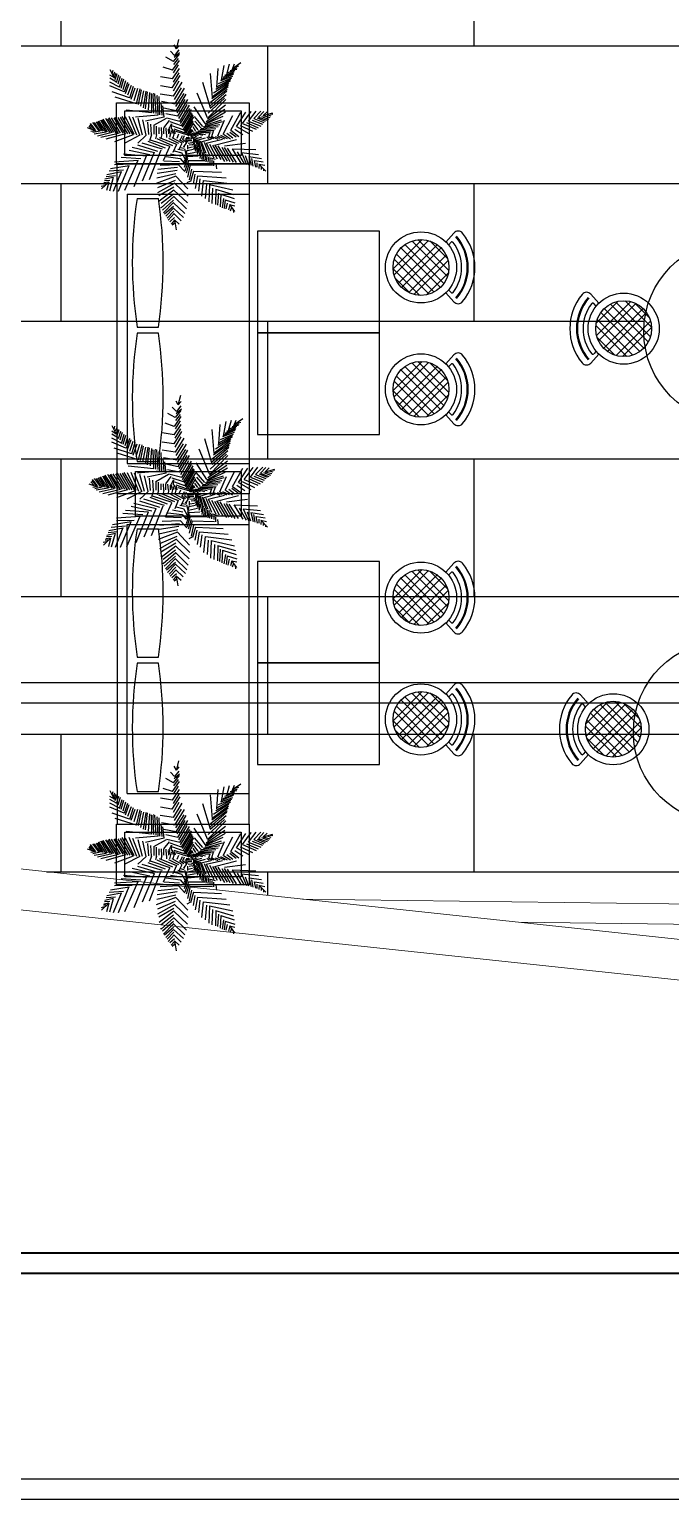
# Model space of a CAD drawing. Header units: millimetres. Extents: x 1650 to 6065, y 324 to 3836.
# Drawn here: x 2898 to 3213, y 324 to 1048 of the extents above; entities that cross this region are included whole.
import ezdxf

# ---------------------------------------------------------------- set-up
doc = ezdxf.new("R2010")
doc.units = ezdxf.units.MM
for name, color, linetype in [('A-370C-C', 30, 'Continuous'), ('N_Mlz-Silikon', 7, 'Continuous'), ('PY', 104, 'Continuous')]:
    doc.layers.add(name, color=color, linetype=linetype)
doc.layers.add('ANTET', color=253, linetype='Continuous', lineweight=40)
doc.layers.add('porselen kaplama', color=181, linetype='Continuous', lineweight=5)

# ---------------------------------------------------------------- blocks, each defined once
blk = doc.blocks.new('A$C0AE060C1')
at = {"layer": 'PY', "color": 251, "true_color": 0x636466}
for p, q in [((4.303, 8.583), (4.098, 8.799)), ((4.283, 8.491), (4.553, 8.72)), ((4.394, 8.908), (4.291, 9.097)), ((4.325, 8.583), (4.53, 8.854)), ((4.507, 9.368), (4.394, 8.935)), ((4.394, 8.908), (4.53, 9.07)), ((4.2, 7.851), (3.745, 8)), ((4.246, 8.285), (3.882, 8.488)), ((4.212, 7.851), (4.542, 8.339)), ((4.257, 8.285), (4.542, 8.637)), ((4.261, 7.721), (4.5, 8.118)), ((4.274, 8.137), (4.5, 8.435)), ((6.612, 7.364), (6.748, 8.082)), ((6.873, 7.648), (7.01, 8.149)), ((7.135, 7.879), (7.249, 8.163)), ((7.564, 8.214), (7.15, 7.93)), ((7.15, 7.911), (7.388, 7.968)), ((7.283, 8.007), (7.464, 8.063)), ((7.388, 7.968), (7.388, 7.968)), ((1.118, 7.892), (1.334, 7.472)), ((1.346, 7.472), (1.118, 7.608)), ((1.448, 7.269), (1.118, 7.459)), ((1.596, 7.025), (1.118, 7.269)), ((1.239, 7.69), (1.278, 7.852)), ((1.278, 7.578), (1.367, 7.777)), ((1.334, 7.472), (1.414, 7.716)), ((1.389, 7.405), (1.482, 7.69)), ((1.448, 7.256), (1.562, 7.621)), ((1.531, 7.187), (1.646, 7.566)), ((1.562, 7.621), (1.562, 7.621)), ((1.596, 7.012), (1.732, 7.459)), ((1.686, 6.976), (1.81, 7.423)), ((1.775, 6.902), (1.912, 7.349)), ((1.846, 6.782), (2.005, 7.269)), ((4.2, 7.432), (3.609, 7.527)), ((4.189, 6.985), (4.576, 7.594)), ((4.2, 7.432), (4.542, 7.946)), ((4.247, 7.262), (4.526, 7.721)), ((4.247, 6.834), (4.54, 7.33)), ((4.257, 6.579), (4.678, 7.269)), ((6.066, 5.996), (5.702, 7.242)), ((6.168, 6.511), (6.066, 7.689)), ((6.228, 6.741), (6.977, 7.237)), ((6.339, 6.921), (7.057, 7.349)), ((6.384, 6.998), (6.452, 7.946)), ((6.385, 7.039), (7.07, 7.418)), ((6.467, 7.206), (7.119, 7.473)), ((6.582, 7.349), (7.167, 7.56)), ((6.624, 7.418), (7.197, 7.664)), ((6.698, 7.51), (7.22, 7.721)), ((6.786, 7.616), (7.247, 7.796)), ((6.879, 7.721), (7.277, 7.854)), ((7.043, 7.845), (7.362, 7.901)), ((7.197, 7.664), (7.197, 7.664)), ((1.823, 6.782), (1.129, 7.08)), ((2.096, 6.497), (1.243, 6.782)), ((2.437, 6.199), (1.391, 6.524)), ((1.899, 6.703), (2.08, 7.206)), ((2.005, 6.635), (2.182, 7.119)), ((2.108, 6.497), (2.278, 7.066)), ((2.169, 6.436), (2.373, 6.989)), ((2.32, 6.368), (2.501, 6.976)), ((2.437, 6.199), (2.619, 6.944)), ((2.537, 6.17), (2.679, 6.883)), ((2.652, 6.083), (2.794, 6.834)), ((2.779, 5.996), (2.915, 6.822)), ((2.882, 5.959), (2.971, 6.796)), ((3.024, 5.903), (3.086, 6.759)), ((3.188, 5.753), (3.165, 6.701)), ((3.29, 5.741), (3.25, 6.691)), ((3.268, 6.728), (3.268, 6.714)), ((3.405, 5.723), (3.343, 6.691)), ((3.495, 5.658), (3.45, 6.606)), ((3.45, 6.606), (3.45, 6.592)), ((3.583, 5.654), (3.556, 6.561)), ((4.246, 6.579), (3.598, 6.673)), ((4.178, 6.985), (3.609, 7.08)), ((4.296, 6.418), (4.655, 6.989)), ((4.314, 6.186), (4.792, 6.971)), ((4.362, 6.064), (4.77, 6.703)), ((4.382, 5.861), (4.871, 6.673)), ((5.929, 5.509), (5.417, 6.728)), ((6.035, 6.091), (6.879, 6.83)), ((6.06, 5.99), (6.839, 6.666)), ((6.073, 6.275), (6.901, 6.921)), ((6.135, 6.455), (6.941, 7.045)), ((6.162, 6.546), (6.959, 7.152)), ((3.188, 5.753), (1.926, 5.888)), ((3.698, 5.636), (3.649, 6.263)), ((4.337, 6.186), (3.666, 6.308)), ((3.802, 5.55), (3.734, 6.105)), ((4.382, 5.861), (3.78, 5.983)), ((4.438, 5.76), (4.832, 6.418)), ((4.462, 5.59), (4.951, 6.416)), ((4.513, 5.475), (4.921, 6.17)), ((4.564, 5.333), (5.042, 6.132)), ((4.602, 5.226), (5.049, 5.977)), ((4.655, 5.116), (5.133, 5.915)), ((5.804, 5.238), (5.269, 6.051)), ((5.812, 5.219), (6.815, 5.806)), ((5.856, 5.332), (6.786, 5.94)), ((5.931, 5.456), (6.813, 6.151)), ((5.939, 5.503), (6.831, 6.413)), ((5.958, 5.741), (6.76, 6.474)), ((7.643, 5.238), (8.073, 5.825)), ((7.946, 5.351), (8.312, 5.844)), ((8.073, 5.825), (8.073, 5.825)), ((8.201, 5.484), (8.551, 5.844)), ((8.439, 5.541), (8.694, 5.825)), ((8.662, 5.617), (8.869, 5.806)), ((0.242, 4.953), (0.1, 5.115)), ((0.357, 4.935), (0.14, 5.17)), ((0.414, 4.915), (0.175, 5.238)), ((0.574, 4.885), (0.281, 5.276)), ((0.653, 4.858), (0.366, 5.276)), ((0.725, 4.866), (0.459, 5.313)), ((0.818, 4.848), (0.534, 5.332)), ((0.939, 4.802), (0.573, 5.37)), ((1.008, 4.81), (0.676, 5.4)), ((1.123, 4.81), (0.751, 5.419)), ((1.242, 4.783), (0.796, 5.446)), ((0.796, 5.446), (0.796, 5.446)), ((1.314, 4.792), (0.928, 5.475)), ((1.438, 4.779), (1.021, 5.456)), ((1.545, 4.745), (1.083, 5.503)), ((1.083, 5.503), (1.083, 5.484)), ((1.646, 4.761), (1.199, 5.512)), ((1.77, 4.761), (1.327, 5.512)), ((1.895, 4.726), (1.401, 5.541)), ((2.014, 4.724), (1.531, 5.524)), ((2.129, 4.724), (1.646, 5.543)), ((2.277, 4.669), (1.736, 5.579)), ((2.32, 4.686), (1.899, 5.561)), ((2.448, 4.649), (2.08, 5.58)), ((2.596, 4.65), (2.245, 5.541)), ((3.495, 5.644), (2.392, 5.55)), ((2.727, 4.649), (2.51, 5.475)), ((2.914, 4.65), (2.739, 5.408)), ((3.791, 5.55), (2.87, 5.346)), ((3.033, 4.686), (2.984, 5.295)), ((3.169, 4.669), (3.137, 5.2)), ((3.29, 5.143), (3.916, 5.495)), ((3.299, 4.705), (3.299, 5.133)), ((3.424, 4.669), (3.424, 5.105)), ((3.78, 5.021), (4.052, 5.374)), ((4.462, 5.59), (3.87, 5.712)), ((4.564, 5.333), (3.927, 5.495)), ((4.041, 4.981), (4.155, 5.211)), ((4.052, 5.374), (4.052, 5.374)), ((4.655, 5.116), (4.087, 5.306)), ((4.155, 5.211), (4.143, 4.954)), ((4.724, 4.927), (4.223, 5.103)), ((4.695, 5.046), (5.138, 5.779)), ((4.724, 4.927), (5.19, 5.726)), ((4.77, 4.866), (5.213, 5.654)), ((4.792, 4.778), (5.258, 5.563)), ((4.859, 4.742), (5.213, 5.369)), ((4.906, 4.669), (5.258, 5.279)), ((5.474, 4.913), (5.247, 5.197)), ((5.702, 5.089), (5.281, 5.577)), ((5.611, 4.994), (5.304, 5.346)), ((5.621, 4.991), (6.449, 5.086)), ((5.727, 5.046), (6.534, 5.189)), ((5.732, 5.067), (6.656, 5.332)), ((5.807, 5.152), (6.622, 5.419)), ((5.829, 5.208), (6.698, 5.599)), ((6.433, 4.631), (6.767, 5.389)), ((6.656, 5.332), (6.656, 5.332)), ((6.704, 4.707), (7.166, 5.617)), ((7.07, 4.896), (7.564, 5.787)), ((7.357, 5.086), (7.818, 5.787)), ((7.357, 5.086), (7.962, 4.745)), ((7.468, 5.731), (7.468, 5.731)), ((7.54, 5.133), (8.138, 4.848)), ((7.643, 5.238), (8.312, 4.953)), ((7.845, 5.276), (8.421, 5.021)), ((7.946, 5.351), (8.551, 5.105)), ((8.116, 5.4), (8.625, 5.201)), ((8.201, 5.484), (8.694, 5.276)), ((8.368, 5.506), (8.762, 5.344)), ((8.439, 5.541), (8.853, 5.389)), ((8.585, 5.58), (8.931, 5.45)), ((8.662, 5.617), (9.14, 5.749)), ((8.662, 5.617), (8.997, 5.522)), ((8.864, 5.667), (9.046, 5.611)), ((9.006, 5.704), (9.135, 5.686)), ((0, 5.029), (0.43, 4.877)), ((0.43, 4.877), (0.191, 4.84)), ((0.653, 4.858), (0.287, 4.783)), ((0.939, 4.802), (0.35, 4.707)), ((1.242, 4.783), (0.51, 4.612)), ((1.545, 4.745), (0.685, 4.536)), ((1.895, 4.726), (0.924, 4.46)), ((2.277, 4.669), (1.353, 4.328)), ((2.596, 4.65), (1.863, 4.271)), ((2.914, 4.65), (2.5, 4.271)), ((3.866, 4.022), (3.011, 4.345)), ((3.169, 4.669), (3.073, 4.385)), ((4.092, 4.095), (3.121, 4.417)), ((3.424, 4.669), (3.36, 4.479)), ((3.36, 4.479), (3.36, 4.479)), ((4.221, 4.128), (3.445, 4.469)), ((3.556, 4.724), (3.556, 5.028)), ((4.411, 4.19), (3.567, 4.531)), ((3.678, 4.688), (3.631, 4.498)), ((3.631, 4.498), (3.631, 4.498)), ((3.678, 4.688), (3.662, 5.029)), ((3.786, 4.724), (3.786, 5.009)), ((3.917, 4.707), (3.885, 5.01)), ((3.917, 4.707), (3.901, 4.536)), ((4.017, 4.724), (4.004, 4.953)), ((4.513, 4.239), (4.03, 4.488)), ((4.108, 4.726), (4.045, 5.01)), ((4.108, 4.726), (4.06, 4.536)), ((4.181, 4.742), (4.167, 4.885)), ((4.283, 4.726), (4.188, 4.972)), ((4.681, 4.265), (4.188, 4.531)), ((4.267, 4.726), (4.22, 4.517)), ((4.792, 4.778), (4.291, 4.954)), ((4.345, 4.724), (4.309, 4.904)), ((4.906, 4.669), (4.382, 4.832)), ((4.506, 4.707), (4.411, 4.498)), ((4.757, 4.289), (4.553, 4.432)), ((4.681, 4.631), (4.586, 4.422)), ((4.904, 4.284), (4.697, 4.436)), ((4.713, 4.462), (4.793, 4.634)), ((4.809, 4.483), (5.127, 4.483)), ((4.961, 4.308), (4.859, 4.432)), ((4.873, 4.548), (5.048, 4.548)), ((4.936, 4.397), (5.159, 4.397)), ((4.947, 4.655), (5.138, 4.959)), ((4.968, 4.612), (5.191, 4.913)), ((5.049, 4.618), (5.125, 4.724)), ((5.127, 4.548), (5.175, 4.719)), ((5.223, 4.548), (5.127, 4.462)), ((5.143, 4.764), (5.35, 4.612)), ((5.213, 4.805), (5.167, 4.927)), ((5.191, 4.913), (5.191, 4.913)), ((5.191, 4.548), (5.255, 4.698)), ((5.349, 4.845), (5.213, 5.062)), ((5.223, 4.783), (5.685, 4.65)), ((5.223, 4.526), (5.414, 4.591)), ((5.231, 4.742), (5.475, 4.637)), ((5.239, 4.526), (5.239, 4.311)), ((5.311, 4.488), (5.297, 4.289)), ((5.334, 4.483), (5.653, 4.569)), ((5.334, 4.483), (5.414, 4.096)), ((5.359, 4.792), (5.82, 4.686)), ((5.366, 4.821), (6.019, 4.764)), ((5.399, 4.45), (5.515, 4.041)), ((5.448, 4.848), (6.113, 4.829)), ((5.462, 4.877), (6.258, 4.896)), ((5.462, 4.419), (5.828, 4.526)), ((5.478, 4.419), (5.605, 3.925)), ((5.563, 4.935), (6.339, 4.99)), ((5.563, 4.382), (5.732, 3.848)), ((5.621, 4.333), (6.083, 4.462)), ((5.86, 4.268), (6.672, 4.462)), ((5.896, 4.575), (6.011, 4.488)), ((5.987, 4.591), (6.051, 4.784)), ((5.987, 4.591), (6.131, 4.462)), ((6.073, 4.575), (6.215, 4.488)), ((6.131, 4.593), (6.226, 4.877)), ((6.131, 4.593), (6.433, 4.46)), ((6.274, 4.161), (7.357, 4.44)), ((6.303, 4.593), (6.534, 4.506)), ((6.433, 4.631), (6.767, 4.479)), ((6.569, 4.649), (6.901, 4.488)), ((6.72, 4.707), (7.054, 4.479)), ((6.879, 4.755), (7.172, 4.525)), ((7.03, 4.81), (7.336, 4.575)), ((7.07, 4.896), (7.468, 4.593)), ((7.274, 4.953), (7.668, 4.686)), ((2.93, 3.621), (1.799, 3.716)), ((3.086, 3.681), (2.08, 3.898)), ((3.312, 3.791), (2.213, 4.057)), ((2.914, 3.624), (2.309, 2.12)), ((3.481, 3.861), (2.501, 4.165)), ((3.71, 3.962), (2.707, 4.265)), ((3.296, 3.796), (2.707, 2.399)), ((3.072, 2.477), (3.652, 3.942)), ((4.06, 4.075), (3.742, 3.387)), ((4.615, 3.631), (4.105, 3.718)), ((4.395, 4.204), (4.22, 3.796)), ((4.22, 3.796), (4.22, 3.796)), ((4.22, 3.796), (4.22, 3.796)), ((4.681, 3.773), (4.299, 3.867)), ((4.752, 3.898), (4.473, 3.954)), ((4.666, 4.247), (4.522, 3.946)), ((4.777, 4), (4.602, 4.038)), ((4.666, 3.773), (4.809, 3.507)), ((4.819, 4.059), (4.739, 4.097)), ((4.888, 4.29), (4.745, 4.075)), ((4.907, 3.65), (4.779, 3.364)), ((4.793, 3.981), (4.857, 3.735)), ((4.907, 3.917), (4.841, 3.613)), ((4.904, 3.731), (5.334, 3.817)), ((4.92, 3.903), (5.239, 3.968)), ((4.936, 4.171), (4.936, 3.962)), ((4.936, 3.602), (5.462, 3.645)), ((4.952, 4.032), (5.191, 4.075)), ((4.968, 4.268), (5.175, 4.29)), ((5.032, 4.182), (5.175, 4.204)), ((5.239, 4.333), (5.143, 4.268)), ((5.302, 4.268), (5.191, 4.161)), ((5.244, 4.277), (5.209, 4.258)), ((5.324, 4.221), (5.231, 4.078)), ((5.35, 4.182), (5.239, 3.989)), ((5.373, 4.097), (5.311, 3.954)), ((5.311, 3.954), (5.461, 4.022)), ((5.43, 4.096), (5.318, 3.86)), ((5.461, 4.022), (5.386, 3.793)), ((5.525, 4.01), (5.414, 3.71)), ((5.563, 3.935), (5.515, 3.65)), ((5.621, 3.925), (5.557, 3.516)), ((5.621, 4.333), (5.844, 3.774)), ((5.692, 3.83), (5.639, 3.47)), ((5.764, 3.817), (5.701, 3.409)), ((5.754, 4.308), (6.037, 3.631)), ((5.834, 3.718), (5.794, 3.42)), ((5.908, 3.71), (5.844, 3.344)), ((5.86, 4.268), (6.242, 3.538)), ((6.024, 4.221), (6.405, 3.489)), ((6.175, 4.165), (6.582, 3.451)), ((6.29, 4.161), (6.767, 3.366)), ((6.432, 4.134), (6.888, 3.383)), ((6.636, 4.059), (7.03, 3.364)), ((6.752, 4.053), (7.181, 3.323)), ((6.765, 4.128), (7.794, 4.263)), ((6.888, 4.022), (7.336, 3.309)), ((7.134, 3.989), (7.564, 3.28)), ((7.15, 3.989), (8.296, 3.946)), ((7.389, 3.83), (7.73, 3.24)), ((7.58, 3.796), (8.439, 3.71)), ((7.595, 3.796), (7.85, 3.216)), ((7.783, 3.65), (7.947, 3.203)), ((1.801, 2.936), (1.088, 2.88)), ((2.07, 3.147), (1.162, 2.995)), ((2.516, 3.412), (1.353, 3.336)), ((2.222, 3.222), (1.354, 3.203)), ((2.054, 3.151), (1.529, 1.883)), ((2.652, 3.489), (1.673, 3.557)), ((2.5, 3.409), (1.847, 1.926)), ((4.427, 2.919), (3.455, 2.768)), ((4.447, 3.06), (3.481, 2.967)), ((4.522, 3.204), (3.599, 3.166)), ((4.549, 3.346), (3.773, 3.383)), ((4.586, 3.488), (3.885, 3.583)), ((4.506, 3.204), (4.809, 2.863)), ((4.586, 3.507), (4.777, 3.28)), ((4.936, 3.602), (4.777, 3.259)), ((4.943, 3.507), (4.779, 3.06)), ((4.984, 3.409), (4.809, 2.893)), ((5.023, 3.271), (4.881, 2.793)), ((5.08, 3.194), (4.936, 2.592)), ((4.984, 3.409), (5.796, 3.409)), ((5.138, 2.986), (5.023, 2.452)), ((5.08, 3.194), (6.178, 3.173)), ((5.971, 3.594), (5.935, 3.327)), ((6.035, 3.538), (6.035, 3.301)), ((6.067, 3.538), (6.306, 3.473)), ((6.139, 3.451), (6.139, 3.259)), ((6.226, 3.387), (6.226, 3.151)), ((6.33, 3.259), (6.365, 2.992)), ((7.962, 3.602), (8.583, 3.516)), ((7.962, 3.602), (8.073, 3.173)), ((8.089, 3.507), (8.164, 3.135)), ((8.216, 3.409), (8.28, 3.087)), ((8.248, 3.409), (8.662, 3.344)), ((8.355, 3.29), (8.355, 3.079)), ((8.455, 3.237), (8.742, 3.173)), ((8.471, 3.237), (8.455, 3.022)), ((8.455, 3.237), (8.79, 2.893)), ((8.572, 3.098), (8.572, 2.973)), ((8.687, 3.004), (8.687, 2.899)), ((1.067, 2.351), (0.717, 2.009)), ((0.933, 2.253), (0.804, 2.253)), ((1.067, 2.351), (0.828, 2.313)), ((1.123, 2.433), (0.857, 2.415)), ((1.29, 2.578), (0.876, 2.483)), ((1.394, 2.651), (0.946, 2.613)), ((1.067, 2.351), (0.955, 1.934)), ((1.688, 2.844), (0.971, 2.711)), ((1.29, 2.571), (1.099, 1.905)), ((1.672, 2.85), (1.29, 1.883)), ((4.363, 2.635), (3.408, 2.275)), ((4.371, 2.756), (3.441, 2.539)), ((4.331, 2.433), (3.467, 2.061)), ((4.315, 2.294), (3.471, 1.82)), ((4.315, 2.275), (4.968, 1.649)), ((4.363, 2.635), (4.952, 2.009)), ((5.085, 2.396), (4.907, 2.309)), ((5.239, 2.893), (5.095, 2.378)), ((5.302, 2.738), (5.213, 2.241)), ((5.255, 2.893), (6.608, 2.829)), ((5.43, 2.657), (5.318, 2.034)), ((5.446, 2.657), (6.847, 2.55)), ((5.554, 2.508), (5.479, 1.9)), ((5.717, 2.421), (5.637, 1.647)), ((5.732, 2.421), (7.022, 2.27)), ((5.873, 2.253), (5.811, 1.54)), ((6.019, 2.227), (5.987, 1.368)), ((6.019, 2.227), (7.166, 1.969)), ((6.847, 2.55), (6.847, 2.55)), ((0.857, 2.167), (0.702, 2.129)), ((1.529, 1.883), (1.529, 1.883)), ((4.269, 2.098), (3.529, 1.664)), ((4.267, 1.953), (3.551, 1.403)), ((4.256, 1.757), (3.645, 1.291)), ((4.267, 1.63), (3.646, 1.081)), ((4.256, 1.453), (3.707, 0.969)), ((4.252, 1.649), (4.888, 1.024)), ((4.267, 1.953), (4.936, 1.327)), ((6.179, 2.042), (6.144, 1.291)), ((6.322, 1.991), (7.213, 1.733)), ((6.338, 1.991), (6.322, 1.239)), ((6.463, 1.807), (6.423, 1.205)), ((6.576, 1.755), (6.545, 1.131)), ((6.576, 1.755), (7.245, 1.54)), ((6.715, 1.54), (6.64, 1.08)), ((6.799, 1.475), (6.752, 1.046)), ((6.799, 1.475), (7.277, 1.325)), ((3.646, 1.081), (3.646, 1.118)), ((4.236, 1.327), (3.758, 0.834)), ((4.256, 1.149), (3.809, 0.776)), ((4.252, 1.062), (3.869, 0.664)), ((4.269, 0.919), (3.95, 0.578)), ((4.283, 0.796), (3.997, 0.474)), ((4.236, 1.346), (4.809, 0.796)), ((4.252, 1.062), (4.745, 0.607)), ((4.267, 0.796), (4.634, 0.436)), ((4.952, 1.196), (4.952, 1.196)), ((6.897, 1.31), (6.831, 1.025)), ((7.022, 1.239), (6.959, 0.981)), ((7.006, 1.239), (7.277, 1.174)), ((7.006, 1.239), (7.261, 0.895)), ((7.11, 1.093), (7.048, 0.919)), ((7.189, 1.006), (7.203, 0.845)), ((3.997, 0.474), (3.997, 0.474)), ((4.309, 0.596), (4.079, 0.398)), ((4.299, 0.474), (4.14, 0.284)), ((4.318, 0.33), (4.194, 0.224)), ((4.299, 0.493), (4.538, 0.284)), ((4.299, 0.493), (4.379, 0))]:
    blk.add_line(p, q, dxfattribs=at)

msp = doc.modelspace()

# ---------------------------------------------------------------- hatches: boundary and pattern name
at = {"layer": 'N_Mlz-Silikon', "true_color": 0x636466, "transparency": 33554636}
h = msp.add_hatch(dxfattribs=at)
h.set_pattern_fill('AR-BRSTD', color=251)
h.set_pattern_definition([(0, (-310319.42, 26713.956), (0, 67.7418), []), (90, (-310319.42, 26713.96), (-101.6, 67.7418), [67.7418, -67.7418])])
h.paths.add_polyline_path([(2937.315, 1082.843), (2937.315, 1126.843), (3117.315, 1126.843), (3117.315, 1082.843), (3477.315, 1082.843), (3477.315, 1126.843), (3657.315, 1126.843), (3657.315, 1082.843), (4017.315, 1082.843), (4017.315, 1126.843), (4197.315, 1126.843), (4197.315, 1082.843), (4439.712, 1082.843), (4439.712, 1609.843), (4147.315, 1609.843), (4067.315, 1609.843), (3743.939, 1609.843, -0.3259276), (3634.312, 1513.224), (3634.312, 1512.919), (3630.312, 1512.919), (3630.312, 1609.843), (3067.315, 1609.843), (2987.315, 1609.843), (2484.846, 1609.843), (2484.846, 1082.843)])
h.paths.add_polyline_path([(2937.315, 1082.843), (2484.846, 1082.843), (2484.846, 678.475), (3579.274, 561.438), (4439.712, 494.539), (4439.712, 1082.843), (4197.315, 1082.843), (4197.315, 1082.843), (4017.315, 1082.843), (3657.315, 1082.843), (3657.315, 1082.843), (3477.315, 1082.843), (3117.315, 1082.843), (3117.315, 1082.843)])
h.paths.add_polyline_path([(3110.785, 1451.353), (3110.785, 1391.353), (3170.785, 1391.353), (3170.785, 1451.353)], flags=16)
h.paths.add_polyline_path([(3257.837, 856.198, 0.3320075), (3290.03, 899.338, 1), (3200.03, 899.338, 0.3257087), (3231.247, 856.501, -0.4603838)], flags=16)
h.paths.add_polyline_path([(3110.785, 1531.436), (3170.785, 1531.436), (3170.785, 1591.436), (3110.785, 1591.436)], flags=16)

# ---------------------------------------------------------------- linework, layer by layer
at = {"lineweight": 0, "ltscale": 100}
for p, q in [((3579.274, 561.438, 0), (2484.846, 678.475, 0)), ((2484.846, 658.366, 0), (3577.739, 541.497, 0))]:
    msp.add_line(p, q, dxfattribs=at)
at = {"elevation": 0}
for points in [[(1812.193, 716.641), (5927.193, 716.641), (5927.193, 3656.641), (1812.193, 3656.641)], [(1822.193, 726.641), (5917.193, 726.641), (5917.193, 3646.641), (1822.193, 3646.641)], [(2484.846, 324.381), (2484.846, 3585.452), (4439.712, 3585.452), (4439.712, 324.381)], [(2494.846, 334.381), (2494.846, 3575.452), (4429.712, 3575.452), (4429.712, 334.381)]]:
    msp.add_lwpolyline(points, close=True, dxfattribs=at)
at = {"layer": 'A-370C-C', "ltscale": 50}
for p, q in [((2950.751, 964.758, 0), (2961.254, 964.758, 0)), ((3076.682, 930.267, 0), (3091.037, 944.622, 0)), ((3077.167, 927.217, 0), (3094.088, 944.138, 0)), ((3098.512, 942.236, 0), (3079.068, 922.792, 0)), ((3082.461, 942.1, 0), (3101.632, 922.928, 0)), ((3085.968, 943.896, 0), (3103.428, 926.435, 0)), ((3088.853, 944.547, 0), (3104.079, 929.32, 0)), ((3094.775, 943.928, 0), (3103.46, 935.243, 0)), ((3102.666, 943.386, 0), (3106.552, 947.804, 0)), ((3104.02, 941.897, 0), (3105.197, 943.235, 0)), ((3077.271, 934.914, 0), (3094.447, 917.739, 0)), ((3078.313, 937.408, 0), (3096.94, 918.781, 0)), ((3080.557, 940.468, 0), (3090.418, 930.606, 0)), ((3100.28, 940.468, 0), (3080.836, 921.024, 0)), ((3084.387, 918.529, 0), (3102.775, 936.917, 0)), ((3086.969, 917.575, 0), (3103.729, 934.335, 0)), ((3076.685, 930.197, 0), (3089.729, 917.153, 0)), ((3090.418, 930.606, 0), (3100, 921.024, 0)), ((3093.128, 917.405, 0), (3103.899, 928.176, 0)), ((3085.17, 918.177, 0), (3077.709, 925.638, 0)), ((3104.02, 919.874, 0), (3105.197, 918.537, 0)), ((3102.666, 918.386, 0), (3106.552, 913.968, 0)), ((3177.892, 913.247, 0), (3174.006, 917.665, 0)), ((3176.538, 911.759, 0), (3175.361, 913.096, 0)), ((3187.43, 914.228, 0), (3176.659, 903.457, 0)), ((3193.589, 914.058, 0), (3176.829, 897.298, 0)), ((3196.171, 913.104, 0), (3177.783, 894.716, 0)), ((3202.245, 894.225, 0), (3183.618, 912.852, 0)), ((3203.287, 896.719, 0), (3186.112, 913.894, 0)), ((3203.873, 901.436, 0), (3190.829, 914.48, 0)), ((3195.388, 913.456, 0), (3202.849, 905.995, 0)), ((3194.591, 887.737, 0), (3177.13, 905.198, 0)), ((3198.098, 889.533, 0), (3178.926, 908.705, 0)), ((3180.278, 891.165, 0), (3199.722, 910.609, 0)), ((3190.14, 901.027, 0), (3180.558, 910.609, 0)), ((3182.046, 889.397, 0), (3201.49, 908.841, 0)), ((2950.772, 901.538, 0), (2961.233, 901.538, 0)), ((2950.772, 898.721, 0), (2961.233, 898.721, 0)), ((3191.706, 887.086, 0), (3176.479, 902.313, 0)), ((3203.392, 904.417, 0), (3186.47, 887.496, 0)), ((3203.876, 901.366, 0), (3189.521, 887.011, 0)), ((3200.002, 891.165, 0), (3190.14, 901.027, 0)), ((3185.783, 887.705, 0), (3177.098, 896.39, 0)), ((3076.682, 870.267, 0), (3091.037, 884.622, 0)), ((3077.167, 867.217, 0), (3094.088, 884.138, 0)), ((3085.968, 883.896, 0), (3103.428, 866.435, 0)), ((3088.853, 884.547, 0), (3104.079, 869.32, 0)), ((3094.775, 883.928, 0), (3103.46, 875.243, 0)), ((3102.666, 883.386, 0), (3106.552, 887.804, 0)), ((3104.02, 881.897, 0), (3105.197, 883.235, 0)), ((3177.892, 888.247, 0), (3174.006, 883.83, 0)), ((3176.538, 889.736, 0), (3175.361, 888.398, 0)), ((3078.313, 877.408, 0), (3096.94, 858.781, 0)), ((3098.512, 882.236, 0), (3079.068, 862.792, 0)), ((3080.557, 880.468, 0), (3090.418, 870.606, 0)), ((3100.28, 880.468, 0), (3080.836, 861.024, 0)), ((3082.461, 882.1, 0), (3101.632, 862.928, 0)), ((3084.387, 858.529, 0), (3102.775, 876.917, 0)), ((3076.685, 870.197, 0), (3089.729, 857.153, 0)), ((3077.271, 874.914, 0), (3094.447, 857.739, 0)), ((3086.969, 857.575, 0), (3103.729, 874.335, 0)), ((3090.418, 870.606, 0), (3100, 861.024, 0)), ((3085.17, 858.177, 0), (3077.709, 865.638, 0)), ((3093.128, 857.405, 0), (3103.899, 868.176, 0)), ((3102.666, 858.386, 0), (3106.552, 853.968, 0)), ((3104.02, 859.874, 0), (3105.197, 858.537, 0)), ((2950.751, 835.36, 0), (2961.254, 835.36, 0)), ((2950.751, 802.258, 0), (2961.254, 802.258, 0)), ((3076.682, 767.767, 0), (3091.037, 782.122, 0)), ((3077.167, 764.717, 0), (3094.088, 781.638, 0)), ((3088.853, 782.047, 0), (3104.079, 766.82, 0)), ((3102.666, 780.886, 0), (3106.552, 785.304, 0)), ((3078.313, 774.908, 0), (3096.94, 756.281, 0)), ((3098.512, 779.736, 0), (3079.068, 760.292, 0)), ((3080.557, 777.968, 0), (3090.418, 768.106, 0)), ((3100.28, 777.968, 0), (3080.836, 758.524, 0)), ((3082.461, 779.6, 0), (3101.632, 760.428, 0)), ((3084.387, 756.029, 0), (3102.775, 774.417, 0)), ((3085.968, 781.396, 0), (3103.428, 763.935, 0)), ((3094.775, 781.428, 0), (3103.46, 772.743, 0)), ((3104.02, 779.397, 0), (3105.197, 780.735, 0)), ((3076.685, 767.697, 0), (3089.729, 754.653, 0)), ((3077.271, 772.414, 0), (3094.447, 755.239, 0)), ((3086.969, 755.075, 0), (3103.729, 771.835, 0)), ((3090.418, 768.106, 0), (3100, 758.524, 0)), ((3085.17, 755.677, 0), (3077.709, 763.138, 0)), ((3093.128, 754.905, 0), (3103.899, 765.676, 0)), ((3102.666, 755.886, 0), (3106.552, 751.468, 0)), ((3104.02, 757.374, 0), (3105.197, 756.037, 0)), ((2950.772, 739.038, 0), (2961.233, 739.038, 0)), ((2950.772, 736.221, 0), (2961.233, 736.221, 0)), ((3102.666, 720.886, 0), (3106.552, 725.304, 0)), ((3076.682, 707.767, 0), (3091.037, 722.122, 0)), ((3077.167, 704.717, 0), (3094.088, 721.638, 0)), ((3098.512, 719.736, 0), (3079.068, 700.292, 0)), ((3080.557, 717.968, 0), (3090.418, 708.106, 0)), ((3100.28, 717.968, 0), (3080.836, 698.524, 0)), ((3082.461, 719.6, 0), (3101.632, 700.428, 0)), ((3085.968, 721.396, 0), (3103.428, 703.935, 0)), ((3088.853, 722.047, 0), (3104.079, 706.82, 0)), ((3094.775, 721.428, 0), (3103.46, 712.743, 0)), ((3104.02, 719.397, 0), (3105.197, 720.735, 0)), ((3172.763, 716.069, 0), (3168.877, 720.487, 0)), ((3182.301, 717.05, 0), (3171.531, 706.279, 0)), ((3188.46, 716.88, 0), (3171.7, 700.12, 0)), ((3198.158, 699.541, 0), (3180.983, 716.716, 0)), ((3198.744, 704.258, 0), (3185.7, 717.302, 0)), ((3077.271, 712.414, 0), (3094.447, 695.239, 0)), ((3078.313, 714.908, 0), (3096.94, 696.281, 0)), ((3084.387, 696.029, 0), (3102.775, 714.417, 0)), ((3086.969, 695.075, 0), (3103.729, 711.835, 0)), ((3171.409, 714.581, 0), (3170.233, 715.918, 0)), ((3191.042, 715.926, 0), (3172.654, 697.538, 0)), ((3192.969, 692.356, 0), (3173.797, 711.527, 0)), ((3175.15, 693.987, 0), (3194.593, 713.431, 0)), ((3185.011, 703.849, 0), (3175.429, 713.431, 0)), ((3176.917, 692.219, 0), (3196.361, 711.663, 0)), ((3197.116, 697.047, 0), (3178.489, 715.674, 0)), ((3190.259, 716.279, 0), (3197.72, 708.817, 0)), ((3076.685, 707.697, 0), (3089.729, 694.653, 0)), ((3085.17, 695.677, 0), (3077.709, 703.138, 0)), ((3090.418, 708.106, 0), (3100, 698.524, 0)), ((3093.128, 694.905, 0), (3103.899, 705.676, 0)), ((3186.577, 689.908, 0), (3171.35, 705.135, 0)), ((3189.462, 690.559, 0), (3172.001, 708.02, 0)), ((3198.263, 707.239, 0), (3181.342, 690.318, 0)), ((3198.748, 704.188, 0), (3184.393, 689.833, 0)), ((3194.873, 693.987, 0), (3185.011, 703.849, 0)), ((3102.666, 695.886, 0), (3106.552, 691.468, 0)), ((3104.02, 697.374, 0), (3105.197, 696.037, 0)), ((3180.654, 690.527, 0), (3171.969, 699.213, 0)), ((3172.763, 691.069, 0), (3168.877, 686.652, 0)), ((3171.409, 692.558, 0), (3170.233, 691.22, 0)), ((2950.751, 672.86, 0), (2961.254, 672.86, 0))]:
    msp.add_line(p, q, dxfattribs=at)
at = {"layer": 'A-370C-C', "ltscale": 50, "elevation": 0}
for points in [[(2940.652, 1011.918), (3005.907, 1011.918), (3005.907, 981.918), (2940.652, 981.918)], [(2944.652, 1007.918), (3001.907, 1007.918), (3001.907, 985.918), (2944.652, 985.918)], [(3005.907, 981.918), (3005.907, 819.418), (2940.907, 819.418), (2940.907, 981.918)], [(3010.025, 948.692), (3010.025, 898.692), (3070.025, 898.692), (3070.025, 948.692)], [(3010.025, 898.692), (3010.025, 848.692), (3070.025, 848.692), (3070.025, 898.692)], [(2949.907, 830.418), (3001.907, 830.418), (3001.907, 808.418), (2949.907, 808.418)], [(3005.907, 656.918), (3005.907, 819.418), (2940.907, 819.418), (2940.907, 656.918)], [(3010.025, 786.192), (3010.025, 736.192), (3070.025, 736.192), (3070.025, 786.192)], [(3010.025, 736.192), (3010.025, 686.192), (3070.025, 686.192), (3070.025, 736.192)], [(2940.652, 656.918), (3005.907, 656.918), (3005.907, 626.918), (2940.652, 626.918)], [(2944.652, 652.918), (3001.907, 652.918), (3001.907, 630.918), (2944.652, 630.918)]]:
    msp.add_lwpolyline(points, close=True, dxfattribs=at)
for points in [[(2945.907, 966.918), (2945.907, 834.418), (3005.907, 834.418)], [(2945.907, 966.918), (3005.907, 966.918)], [(2945.907, 671.918), (2945.907, 804.418), (3005.907, 804.418)], [(2945.907, 671.918), (3005.907, 671.918)]]:
    msp.add_lwpolyline(points, dxfattribs=at)
at = {"layer": 'A-370C-C', "ltscale": 50}
for centre, radius in [((3090.418, 930.886, 0), 17.5), ((3090.418, 930.886, 0), 13.75), ((3245.03, 899.338, 0), 45), ((3190.14, 900.747, 0), 17.5), ((3190.14, 900.747, 0), 13.75), ((3090.418, 870.886, 0), 17.5), ((3090.418, 870.886, 0), 13.75), ((3090.418, 768.386, 0), 17.5), ((3090.418, 768.386, 0), 13.75), ((3239.902, 702.16, 0), 45), ((3090.418, 708.386, 0), 17.5), ((3090.418, 708.386, 0), 13.75), ((3185.011, 703.569, 0), 17.5), ((3185.011, 703.569, 0), 13.75)]:
    msp.add_circle(centre, radius, dxfattribs=at)
for centre, radius, start, end in [((3162.328, 933.218, 0), 213.915, 171.52136, 188.516576), ((2749.677, 933.218, 0), 213.915, 351.483424, 8.47864), ((3108.683, 945.929, 0), 2.838, 39.474298, 138.658814), ((3105.673, 942.816, 0), 0.635, 38.026442, 138.658814), ((3090.418, 930.886, 0), 20, 321.973558, 38.026442), ((3090.418, 930.886, 0), 22.75, 318.602019, 41.397981), ((3090.418, 930.886, 0), 23.25, 318.602019, 41.397981), ((3090.418, 930.886, 0), 26.501, 320.525702, 39.474298), ((3105.673, 918.956, 0), 0.635, 221.341186, 321.973558), ((3108.683, 915.843, 0), 2.838, 221.341186, 320.525702), ((3190.14, 900.747, 0), 26.501, 140.525702, 219.474298), ((3190.14, 900.747, 0), 23.25, 138.602019, 221.397981), ((3190.14, 900.747, 0), 22.75, 138.602019, 221.397981), ((3171.875, 915.79, 0), 2.838, 41.341186, 140.525702), ((3190.14, 900.747, 0), 20, 141.973558, 218.026442), ((3174.885, 912.677, 0), 0.635, 41.341186, 141.973558), ((3162.328, 866.899, 0), 213.915, 171.483424, 188.47864), ((2749.677, 866.899, 0), 213.915, 351.52136, 8.516576), ((3105.673, 882.816, 0), 0.635, 38.026442, 138.658814), ((3090.418, 870.886, 0), 20, 321.973558, 38.026442), ((3108.683, 885.929, 0), 2.838, 39.474298, 138.658814), ((3090.418, 870.886, 0), 22.75, 318.602019, 41.397981), ((3090.418, 870.886, 0), 23.25, 318.602019, 41.397981), ((3090.418, 870.886, 0), 26.501, 320.525702, 39.474298), ((3171.875, 885.704, 0), 2.838, 219.474298, 318.658814), ((3174.885, 888.817, 0), 0.635, 218.026442, 318.658814), ((3105.673, 858.956, 0), 0.635, 221.341186, 321.973558), ((3108.683, 855.843, 0), 2.838, 221.341186, 320.525702), ((3162.328, 770.718, 0), 213.915, 171.52136, 188.516576), ((2749.677, 770.718, 0), 213.915, 351.483424, 8.47864), ((3108.683, 783.429, 0), 2.838, 39.474298, 138.658814), ((3090.418, 768.386, 0), 22.75, 318.602019, 41.397981), ((3090.418, 768.386, 0), 23.25, 318.602019, 41.397981), ((3090.418, 768.386, 0), 26.501, 320.525702, 39.474298), ((3105.673, 780.316, 0), 0.635, 38.026442, 138.658814), ((3090.418, 768.386, 0), 20, 321.973558, 38.026442), ((3105.673, 756.456, 0), 0.635, 221.341186, 321.973558), ((3108.683, 753.343, 0), 2.838, 221.341186, 320.525702), ((3162.328, 704.399, 0), 213.915, 171.483424, 188.47864), ((2749.677, 704.399, 0), 213.915, 351.52136, 8.516576), ((3108.683, 723.429, 0), 2.838, 39.474298, 138.658814), ((3090.418, 708.386, 0), 23.25, 318.602019, 41.397981), ((3090.418, 708.386, 0), 26.501, 320.525702, 39.474298), ((3105.673, 720.316, 0), 0.635, 38.026442, 138.658814), ((3090.418, 708.386, 0), 20, 321.973558, 38.026442), ((3090.418, 708.386, 0), 22.75, 318.602019, 41.397981), ((3185.011, 703.569, 0), 26.501, 140.525702, 219.474298), ((3185.011, 703.569, 0), 23.25, 138.602019, 221.397981), ((3185.011, 703.569, 0), 22.75, 138.602019, 221.397981), ((3166.746, 718.612, 0), 2.838, 41.341186, 140.525702), ((3185.011, 703.569, 0), 20, 141.973558, 218.026442), ((3169.756, 715.499, 0), 0.635, 41.341186, 141.973558), ((3105.673, 696.456, 0), 0.635, 221.341186, 321.973558), ((3108.683, 693.343, 0), 2.838, 221.341186, 320.525702), ((3169.756, 691.639, 0), 0.635, 218.026442, 318.658814), ((3166.746, 688.526, 0), 2.838, 219.474298, 318.658814)]:
    msp.add_arc(centre, radius, start, end, dxfattribs=at)
at = {"layer": 'ANTET'}
for p, q in [((4439.712, 445.691, 0), (2494.846, 445.691, 0)), ((4439.712, 435.691, 0), (2494.846, 435.691, 0))]:
    msp.add_line(p, q, dxfattribs=at)
at = {"layer": 'porselen kaplama', "elevation": 0}
msp.add_lwpolyline([(2484.846, 3585.452), (4439.712, 3585.452), (4439.712, 324.381), (2484.846, 324.381)], close=True, dxfattribs=at)
msp.add_lwpolyline([(2484.846, 3585.452), (4439.712, 3585.452), (4439.712, 324.381), (2484.846, 324.381)], close=True, dxfattribs=at)
for points in [[(3032.06, 619.956), (3392.486, 615.299), (4193.549, 612.104), (4193.664, 513.669)], [(3138.434, 608.581), (3392.402, 605.299), (4183.561, 602.144), (4183.664, 513.657)]]:
    msp.add_lwpolyline(points, dxfattribs=at)

# ---------------------------------------------------------------- block references
at = {"xscale": 10, "yscale": 10, "zscale": 10}
for p in [(2926.133, 949.415, 0), (2927.07, 774.15, 0), (2926.133, 594.415, 0)]:
    msp.add_blockref('A$C0AE060C1', p, dxfattribs=at)

doc.saveas('drawing.dxf')
